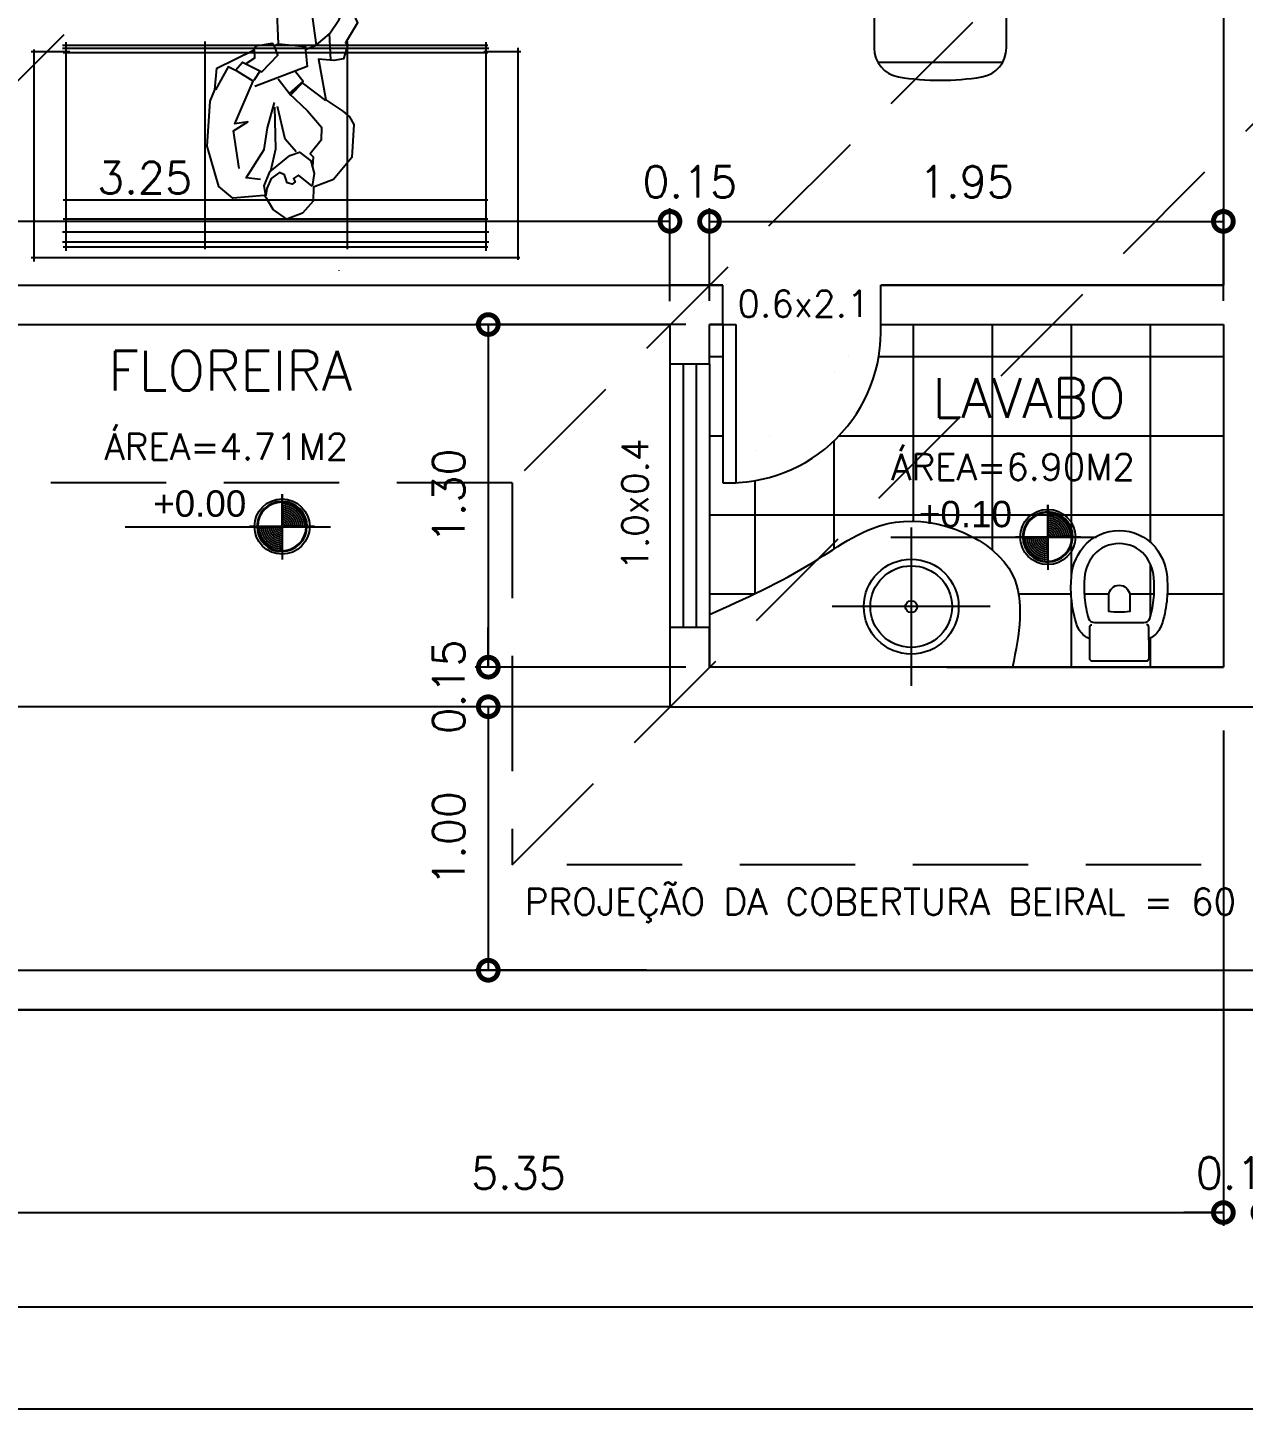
# Model space of a CAD drawing. Extents: x 500 to 638, y 181 to 267.
# Drawn here: x 536.34 to 540.95, y 223.66 to 228.95 of the extents above; entities that cross this region are included whole.
import ezdxf
from ezdxf.enums import TextEntityAlignment as Align

# ---------------------------------------------------------------- set-up
doc = ezdxf.new("R2010")
doc.units = 0
doc.header["$LTSCALE"] = 7
doc.linetypes.add('HIDDEN2', pattern=[0.1875, 0.125, -0.0625])
doc.layers.get('0').update_dxf_attribs({"linetype": 'CONTINUOUS'})
doc.layers.get('DEFPOINTS').update_dxf_attribs({"linetype": 'CONTINUOUS'})
for name, color, linetype in [('ACESSÓRIO', 2, 'CONTINUOUS'), ('ALVENARIA', 7, 'CONTINUOUS'), ('ALVENARIA1', 44, 'CONTINUOUS'), ('COBERTURA', 6, 'CONTINUOUS'), ('COTA', 1, 'CONTINUOUS'), ('HATCH', 30, 'CONTINUOUS'), ('JAPOR', 142, 'CONTINUOUS'), ('TEXTO2', 40, 'CONTINUOUS'), ('TEXTO3', 3, 'CONTINUOUS')]:
    doc.layers.add(name, color=color, linetype=linetype)
doc.styles.add('ARIALN', font='arial.ttf')
doc.styles.add('SIMPLEX', font='SIMPLEX.SHX')
doc.dimstyles.new('DIM50', dxfattribs={"dimtxt": 0.12, "dimasz": 0.15, "dimexe": 0.05, "dimexo": 0.09, "dimgap": 0.09, "dimtad": 1, "dimzin": 0, "dimdsep": 46, "dimtxsty": 'SIMPLEX', "dimblk1": 'DOTSMALL', "dimblk2": 'DOTSMALL', "dimsah": 1, "dimcen": 0.09, "dimadec": 0, "dimazin": 0, "dimtfac": 1, "dimtix": 1, "dimtofl": 0, "dimtmove": 2, "dimatfit": 3, "dimldrblk": 'DOTSMALL', "dimfxl": 1, "dimtolj": 1, "dimtzin": 0, "dimarcsym": 0})

# ---------------------------------------------------------------- blocks, each defined once
blk = doc.blocks.new('Bipman03')
blk.add_lwpolyline([(0.2804, 0.0302), (0.4279, 0.0323), (0.4422, 0.0548), (0.4791, 0.0548), (0.561, 0.0302), (0.5773, 0.0364), (0.5855, 0.0753), (0.561, 0.0979), (0.526, 0.1221), (0.4606, 0.1368), (0.4217, 0.1347), (0.4053, 0.1614), (0.2661, 0.1716), (0.3071, 0.2249), (0.3583, 0.2659), (0.3849, 0.2802), (0.3951, 0.313), (0.3419, 0.3335), (0.2682, 0.2843), (0.26, 0.2925), (0.2088, 0.272), (0.2047, 0.2351), (0.2129, 0.1778), (0.0573, 0.1962), (0.0103, 0.2578), (-0.0124, 0.2823), (-0.0431, 0.2966), (-0.1672, 0.2805), (-0.2458, 0.2065), (-0.2703, 0.1286), (-0.3236, 0.1245), (-0.3666, 0.0815), (-0.385, 0.02), (-0.3461, -0.0292), (-0.3011, -0.0517), (-0.2908, -0.0599), (-0.2929, -0.1788), (-0.2458, -0.23), (-0.0902, -0.2648), (0.0798, -0.2423), (0.1207, -0.2218), (0.2026, -0.2095), (0.262, -0.0661), (0.2784, -0.0558), (0.2845, 0.0057), (0.2743, 0.0118)], close=True)
for points in [[(0.2067, 0.2249), (0.3091, 0.2249)], [(0.1719, 0.0876), (0.133, 0.1143), (0.09, 0.0589), (0.0204, 0.1245), (-0.0451, 0.1737), (-0.0943, 0.1696), (-0.1434, 0.1245), (-0.1557, 0.1347), (-0.1925, 0.1306)], [(0.0552, 0.1962), (0.1269, 0.1122), (0.0839, 0.063), (0.1474, 0.02)], [(0.2641, 0.1696), (0.2518, 0.1306)], [(-0.2663, 0.1245), (-0.2212, 0.0753), (-0.2335, 0.0548), (-0.2458, 0.061), (-0.254, 0.0487), (-0.2478, 0.0302), (-0.2171, 0.022), (-0.2069, 0.0036), (-0.2274, -0.0292), (-0.2642, -0.0476), (-0.2908, -0.0538), (-0.254, -0.0579), (-0.2028, -0.0333), (-0.1454, 0.0466), (-0.1352, 0.0835), (-0.17, 0.1245), (-0.2192, 0.1347), (-0.2663, 0.1245)], [(0.2804, 0.0302), (0.2646, 0.1306), (0.1883, 0.1327), (0.1248, -0.0702)], [(0.4197, 0.1347), (0.4422, 0.0528)], [(-0.1332, 0.0712), (-0.082, 0.0323), (0.0429, 0.0118)], [(-0.2294, -0.0702), (-0.2192, -0.1234), (-0.1168, -0.0497), (-0.0349, -0.0312), (0.0593, 0.0016)], [(-0.1987, -0.0292), (-0.1168, -0.0046), (0.0409, 0.0016)], [(-0.1823, -0.148), (-0.039, -0.1603), (-0.0083, -0.105), (-0.0124, -0.1542), (0.1453, -0.0743), (0.1904, -0.1398), (0.219, -0.1111), (0.1781, -0.0394), (0.2381, 0.0246), (0.2743, 0.0138)], [(0.1822, -0.0456), (0.1474, -0.0722)], [(0.2641, -0.064), (0.2313, -0.064), (0.2129, -0.0989)], [(0.1904, -0.1419), (0.2047, -0.1665), (0.1207, -0.2197)]]:
    blk.add_lwpolyline(points)
blk = doc.blocks.new('A$C7B130806')
at = {"layer": 'ACESSÓRIO'}
for p, q in [((1.7393, 0.8547), (0.1247, 0.8547)), ((0.1323, 0.8655), (0.1323, 0.8163)), ((0.6588, 0.8687), (0.6588, 0.0803)), ((1.1988, 0.8687), (1.1988, 0.0803)), ((1.7253, 0.8228), (1.7253, 0.8655)), ((0.1399, 0.8304), (0, 0.8304)), ((0.0108, 0.8444), (0.0108, 0.0398)), ((0.1215, 0.8413), (1.7393, 0.8413)), ((0.1247, 0.825), (1.7361, 0.825)), ((0.1323, 0.8412), (0.1323, 0.0738)), ((1.8576, 0.8304), (1.7113, 0.8304)), ((1.7253, 0.0738), (1.7253, 0.8379)), ((1.8468, 0.0333), (1.8468, 0.8379)), ((0.1247, 0.2659), (1.7361, 0.2659)), ((0.1247, 0.194), (1.7361, 0.194)), ((0.1215, 0.1451), (1.7393, 0.1451)), ((0.1215, 0.1072), (1.7393, 0.1072)), ((0.1247, 0.0879), (1.7361, 0.0879)), ((0.0032, 0.0474), (1.8576, 0.0474)), ((0.6896, 0), (0.6896, 0.0001))]:
    blk.add_line(p, q, dxfattribs=at)
at = {"layer": 'ACESSÓRIO', "rotation": 86.47595088633102}
blk.add_blockref('Bipman03', (0.9319, 0.5777), dxfattribs=at)
blk = doc.blocks.new('_DOTSMALL')
at = {"color": 0, "linetype": 'ByBlock', "const_width": 0.5}
blk.add_lwpolyline([(-0.0625, 0, 1), (0.0625, 0, 1)], format="xyb", close=True, dxfattribs=at)
blk = doc.blocks.new('*D55')
at = {"layer": 'COTA', "color": 0, "lineweight": -2}
for p, q in [((540.8766, 226.2819), (540.8766, 224.4025)), ((535.5266, 225.2819), (535.5266, 224.4025)), ((535.5266, 224.4525), (540.8766, 224.4525))]:
    blk.add_line(p, q, dxfattribs=at)
at = {"layer": 'DEFPOINTS', "color": 0}
for p in [(540.8766, 226.3719), (535.5266, 225.3719), (540.8766, 224.4525)]:
    blk.add_point(p, dxfattribs=at)
at = {"layer": 'COTA', "color": 0, "lineweight": -2, "xscale": 0.15, "yscale": 0.15, "zscale": 0.15, "rotation": 180}
blk.add_blockref('_DOTSMALL', (535.5266, 224.4525), dxfattribs=at)
at = {"layer": 'COTA', "color": 0, "lineweight": -2, "xscale": 0.15, "yscale": 0.15, "zscale": 0.15}
blk.add_blockref('_DOTSMALL', (540.8766, 224.4525), dxfattribs=at)
at = {"layer": 'COTA', "color": 0, "insert": (538.2016, 224.6025), "char_height": 0.12, "attachment_point": 5, "style": 'SIMPLEX'}
blk.add_mtext('\\A1;5.35', dxfattribs=at)
blk = doc.blocks.new('*D56')
at = {"layer": 'COTA', "color": 0, "lineweight": -2}
for p, q in [((541.0266, 226.4319), (541.0266, 224.4025)), ((540.8766, 226.2819), (540.8766, 224.4025)), ((540.8766, 224.4525), (540.7266, 224.4525)), ((541.0266, 224.4525), (541.1766, 224.4525))]:
    blk.add_line(p, q, dxfattribs=at)
at = {"layer": 'DEFPOINTS', "color": 0}
for p in [(541.0266, 226.5219), (540.8766, 226.3719), (541.0266, 224.4525)]:
    blk.add_point(p, dxfattribs=at)
at = {"layer": 'COTA', "color": 0, "lineweight": -2, "xscale": 0.15, "yscale": 0.15, "zscale": 0.15}
blk.add_blockref('_DOTSMALL', (540.8766, 224.4525), dxfattribs=at)
at = {"layer": 'COTA', "color": 0, "lineweight": -2, "xscale": 0.15, "yscale": 0.15, "zscale": 0.15, "rotation": 180}
blk.add_blockref('_DOTSMALL', (541.0266, 224.4525), dxfattribs=at)
at = {"layer": 'COTA', "color": 0, "insert": (540.9516, 224.6025), "char_height": 0.12, "attachment_point": 5, "style": 'SIMPLEX'}
blk.add_mtext('\\A1;0.15', dxfattribs=at)
blk = doc.blocks.new('A$C41DD45C2')
at = {"layer": 'ACESSÓRIO'}
for p, q in [((0.591, 2.2205), (1.0603, 2.2205)), ((0.5745, 2.1622), (0.5745, 1.9739)), ((1.0767, 1.9739), (1.0767, 2.1622)), ((1.2747, 1.9747), (0.3741, 1.9747)), ((0.3185, 1.9191), (0.3185, 0.3615)), ((1.3303, 0.3615), (1.3303, 1.9191)), ((0.082, 1.7124), (0.082, 1.2371)), ((0.1354, 1.7261), (0.3189, 1.7261)), ((1.5159, 1.7261), (1.3323, 1.7261)), ((1.5692, 1.7124), (1.5692, 1.2371)), ((0.3189, 1.2231), (0.1361, 1.2231)), ((1.3323, 1.2231), (1.5152, 1.2231)), ((0.069, 0.9646), (0.069, 0.4893)), ((0.1224, 0.9783), (0.3059, 0.9783)), ((1.5159, 0.9978), (1.3323, 0.9978)), ((1.5692, 0.9841), (1.5692, 0.5088)), ((1.3323, 0.4948), (1.5152, 0.4948)), ((0.3059, 0.4753), (0.1231, 0.4753)), ((0.3741, 0.3058), (1.2747, 0.3058)), ((0.579, 0.3066), (0.579, 0.1227)), ((1.0812, 0.1227), (1.0812, 0.3066)), ((0.5929, 0.0689), (1.0674, 0.0689))]:
    blk.add_line(p, q, dxfattribs=at)
for centre, radius, start, end in [((0.8256, 1.3147), 0.9702, 90, 99.3723), ((0.8256, 1.3147), 0.9702, 80.6277, 90), ((0.6857, 2.1622), 0.1112, 99.3723, 180), ((0.9655, 2.1622), 0.1112, 0, 80.6277), ((0.3741, 1.9191), 0.0556, 90, 180), ((1.2747, 1.9191), 0.0556, 0, 90), ((0.1354, 1.6149), 0.1112, 90, 170.6936), ((1.5159, 1.6149), 0.1112, 9.3064, 90), ((0.9732, 1.4776), 0.9602, 170.6936, 180.0902), ((0.6781, 1.4776), 0.9602, 359.9098, 9.3064), ((0.9964, 1.4776), 0.9834, 180.0902, 189.4567), ((0.6548, 1.4776), 0.9834, 350.5433, 359.9098), ((0.1361, 1.3343), 0.1112, 189.4567, 270), ((1.5152, 1.3343), 0.1112, 270, 350.5433), ((0.1224, 0.867), 0.1112, 90, 170.6936), ((1.5159, 0.8866), 0.1112, 9.3064, 90), ((0.6781, 0.7493), 0.9602, 359.9098, 9.3064), ((0.9602, 0.7298), 0.9602, 170.6936, 180.0902), ((0.6548, 0.7493), 0.9834, 350.5433, 359.9098), ((0.9834, 0.7298), 0.9834, 180.0902, 189.4567), ((1.5152, 0.606), 0.1112, 270, 350.5433), ((0.1231, 0.5865), 0.1112, 189.4567, 270), ((0.3741, 0.3615), 0.0556, 180, 270), ((1.2747, 0.3615), 0.0556, 270, 0), ((0.6902, 0.1227), 0.1112, 180, 260.6277), ((0.97, 0.1227), 0.1112, 279.3723, 0), ((0.8301, 0.9702), 0.9702, 260.6277, 270), ((0.8301, 0.9702), 0.9702, 270, 279.3723)]:
    blk.add_arc(centre, radius, start, end, dxfattribs=at)
blk = doc.blocks.new('A$C552C76D0')
at = {"layer": 'ACESSÓRIO'}
for points in [[(0.4965, 0.1825), (0.4965, 0.0825, -0.411177), (0.4855, 0.0705), (0.4165, 0.0705, 0.293607), (0.4085, 0.066, -0.168721), (0.3745, 0.029, -0.065493), (0.3493, 0.0187, -0.054217), (0.2587, 0.0012, -0.032691), (0.1933, 0, -0.170487), (0.0627, 0.0464, -0.222764), (0, 0.1825, -0.222764), (0.0627, 0.3186, -0.170487), (0.1933, 0.365, -0.032691), (0.2587, 0.3638, -0.054217), (0.3493, 0.3463, -0.065493), (0.3745, 0.336, -0.168721), (0.4085, 0.299, 0.293607), (0.4165, 0.2945), (0.4855, 0.2945, -0.411177), (0.4965, 0.2825)], [(0.05, 0.1825, 0.222371), (0.0945, 0.085, 0.171293), (0.1945, 0.05, 0.033324), (0.2545, 0.051, 0.054221), (0.3345, 0.0665, 0.314946), (0.3495, 0.089), (0.3495, 0.1825), (0.3495, 0.276, 0.314946), (0.3345, 0.2985, 0.054221), (0.2545, 0.314, 0.033324), (0.1945, 0.315, 0.171293), (0.0945, 0.28, 0.222371)], [(0.2445, 0.2225), (0.3075, 0.2225, -0.075), (0.3075, 0.1425), (0.2445, 0.1425, -0.9125)]]:
    blk.add_lwpolyline(points, format="xyb", close=True, dxfattribs=at)
for points in [[(0.4165, 0.2945), (0.366, 0.2945, 0.448446), (0.358, 0.286)], [(0, 0.182, -0.000669), (0, 0.1825, -0.170487)], [(0.4165, 0.0705), (0.366, 0.0705, -0.448446), (0.358, 0.079)]]:
    blk.add_lwpolyline(points, format="xyb", dxfattribs=at)
blk = doc.blocks.new('*D151')
at = {"layer": 'COTA', "color": 0, "lineweight": -2}
for p, q in [((538.8366, 227.8219), (538.0371, 227.8219)), ((538.0871, 227.8219), (538.0871, 226.5219)), ((538.8366, 226.5219), (538.0371, 226.5219))]:
    blk.add_line(p, q, dxfattribs=at)
at = {"layer": 'DEFPOINTS', "color": 0}
for p in [(538.9266, 227.8219), (538.0871, 226.5219), (538.9266, 226.5219)]:
    blk.add_point(p, dxfattribs=at)
at = {"layer": 'COTA', "color": 0, "lineweight": -2, "xscale": 0.15, "yscale": 0.15, "zscale": 0.15}
for p, rotation in [((538.0871, 227.8219), 90), ((538.0871, 226.5219), 270)]:
    blk.add_blockref('_DOTSMALL', p, dxfattribs=dict(at, rotation=rotation))
at = {"layer": 'COTA', "color": 0, "insert": (537.9371, 227.1719), "char_height": 0.12, "attachment_point": 5, "rotation": 90, "style": 'SIMPLEX'}
blk.add_mtext('\\A1;1.30', dxfattribs=at)
blk = doc.blocks.new('*D152')
at = {"layer": 'COTA', "color": 0, "lineweight": -2}
for p, q in [((538.0871, 226.5219), (538.0871, 226.6719)), ((538.8366, 226.5219), (538.0371, 226.5219)), ((538.6878, 226.3719), (538.0371, 226.3719)), ((538.0871, 226.3719), (538.0871, 226.2219))]:
    blk.add_line(p, q, dxfattribs=at)
at = {"layer": 'DEFPOINTS', "color": 0}
for p in [(538.9266, 226.5219), (538.0871, 226.3719), (538.7778, 226.3719)]:
    blk.add_point(p, dxfattribs=at)
at = {"layer": 'COTA', "color": 0, "lineweight": -2, "xscale": 0.15, "yscale": 0.15, "zscale": 0.15}
for p, rotation in [((538.0871, 226.5219), 270), ((538.0871, 226.3719), 90)]:
    blk.add_blockref('_DOTSMALL', p, dxfattribs=dict(at, rotation=rotation))
at = {"layer": 'COTA', "color": 0, "insert": (537.9371, 226.4469), "char_height": 0.12, "attachment_point": 5, "rotation": 90, "style": 'SIMPLEX'}
blk.add_mtext('\\A1;0.15', dxfattribs=at)
blk = doc.blocks.new('*D153')
at = {"layer": 'COTA', "color": 0, "lineweight": -2}
for p, q in [((538.6878, 226.3719), (538.0371, 226.3719)), ((538.0871, 226.3719), (538.0871, 225.3719)), ((538.6878, 225.3719), (538.0371, 225.3719))]:
    blk.add_line(p, q, dxfattribs=at)
at = {"layer": 'DEFPOINTS', "color": 0}
for p in [(538.7778, 226.3719), (538.0871, 225.3719), (538.7778, 225.3719)]:
    blk.add_point(p, dxfattribs=at)
at = {"layer": 'COTA', "color": 0, "lineweight": -2, "xscale": 0.15, "yscale": 0.15, "zscale": 0.15}
for p, rotation in [((538.0871, 226.3719), 90), ((538.0871, 225.3719), 270)]:
    blk.add_blockref('_DOTSMALL', p, dxfattribs=dict(at, rotation=rotation))
at = {"layer": 'COTA', "color": 0, "insert": (537.9371, 225.8719), "char_height": 0.12, "attachment_point": 5, "rotation": 90, "style": 'SIMPLEX'}
blk.add_mtext('\\A1;1.00', dxfattribs=at)
blk = doc.blocks.new('*D154')
at = {"layer": 'COTA', "color": 0, "lineweight": -2}
for p, q in [((538.9266, 227.9119), (538.9266, 228.2635)), ((540.8766, 227.9119), (540.8766, 228.2635)), ((538.9266, 228.2135), (540.8766, 228.2135))]:
    blk.add_line(p, q, dxfattribs=at)
at = {"layer": 'DEFPOINTS', "color": 0}
for p in [(540.8766, 228.2135), (538.9266, 227.8219), (540.8766, 227.8219)]:
    blk.add_point(p, dxfattribs=at)
at = {"layer": 'COTA', "color": 0, "lineweight": -2, "xscale": 0.15, "yscale": 0.15, "zscale": 0.15, "rotation": 180}
blk.add_blockref('_DOTSMALL', (538.9266, 228.2135), dxfattribs=at)
at = {"layer": 'COTA', "color": 0, "lineweight": -2, "xscale": 0.15, "yscale": 0.15, "zscale": 0.15}
blk.add_blockref('_DOTSMALL', (540.8766, 228.2135), dxfattribs=at)
at = {"layer": 'COTA', "color": 0, "insert": (539.9016, 228.3635), "char_height": 0.12, "attachment_point": 5, "style": 'SIMPLEX'}
blk.add_mtext('\\A1;1.95', dxfattribs=at)
blk = doc.blocks.new('*D155')
at = {"layer": 'COTA', "color": 0, "lineweight": -2}
for p, q in [((538.7766, 227.9105), (538.7766, 228.2635)), ((538.9266, 227.9119), (538.9266, 228.2635)), ((538.7766, 228.2135), (538.6266, 228.2135)), ((538.9266, 228.2135), (539.0766, 228.2135))]:
    blk.add_line(p, q, dxfattribs=at)
at = {"layer": 'DEFPOINTS', "color": 0}
for p in [(538.7766, 228.2135), (538.7766, 227.8205), (538.9266, 227.8219)]:
    blk.add_point(p, dxfattribs=at)
at = {"layer": 'COTA', "color": 0, "lineweight": -2, "xscale": 0.15, "yscale": 0.15, "zscale": 0.15}
blk.add_blockref('_DOTSMALL', (538.7766, 228.2135), dxfattribs=at)
at = {"layer": 'COTA', "color": 0, "lineweight": -2, "xscale": 0.15, "yscale": 0.15, "zscale": 0.15, "rotation": 180}
blk.add_blockref('_DOTSMALL', (538.9266, 228.2135), dxfattribs=at)
at = {"layer": 'COTA', "color": 0, "insert": (538.8516, 228.3635), "char_height": 0.12, "attachment_point": 5, "style": 'SIMPLEX'}
blk.add_mtext('\\A1;0.15', dxfattribs=at)
blk = doc.blocks.new('*D156')
at = {"layer": 'COTA', "color": 0, "lineweight": -2}
for p, q in [((535.5266, 228.0619), (535.5266, 228.2635)), ((538.7766, 227.9105), (538.7766, 228.2635)), ((538.7766, 228.2135), (535.5266, 228.2135))]:
    blk.add_line(p, q, dxfattribs=at)
at = {"layer": 'DEFPOINTS', "color": 0}
for p in [(535.5266, 228.2135), (535.5266, 227.9719), (538.7766, 227.8205)]:
    blk.add_point(p, dxfattribs=at)
at = {"layer": 'COTA', "color": 0, "lineweight": -2, "xscale": 0.15, "yscale": 0.15, "zscale": 0.15, "rotation": 180}
blk.add_blockref('_DOTSMALL', (535.5266, 228.2135), dxfattribs=at)
at = {"layer": 'COTA', "color": 0, "lineweight": -2, "xscale": 0.15, "yscale": 0.15, "zscale": 0.15}
blk.add_blockref('_DOTSMALL', (538.7766, 228.2135), dxfattribs=at)
at = {"layer": 'COTA', "color": 0, "insert": (536.7831, 228.3791), "char_height": 0.12, "attachment_point": 5, "style": 'SIMPLEX'}
blk.add_mtext('\\A1;3.25', dxfattribs=at)
blk = doc.blocks.new('*D157')
at = {"layer": 'COTA', "color": 0, "lineweight": -2}
for p, q in [((559.8564, 225.2819), (559.8564, 224.0442)), ((535.3766, 225.1319), (535.3766, 224.0442)), ((535.3766, 224.0942), (559.8564, 224.0942))]:
    blk.add_line(p, q, dxfattribs=at)
at = {"layer": 'DEFPOINTS', "color": 0}
for p in [(559.8564, 225.3719), (535.3766, 225.2219), (559.8564, 224.0942)]:
    blk.add_point(p, dxfattribs=at)
at = {"layer": 'COTA', "color": 0, "lineweight": -2, "xscale": 0.15, "yscale": 0.15, "zscale": 0.15, "rotation": 180}
blk.add_blockref('_DOTSMALL', (535.3766, 224.0942), dxfattribs=at)
at = {"layer": 'COTA', "color": 0, "lineweight": -2, "xscale": 0.15, "yscale": 0.15, "zscale": 0.15}
blk.add_blockref('_DOTSMALL', (559.8564, 224.0942), dxfattribs=at)
at = {"layer": 'COTA', "color": 0, "insert": (547.6165, 224.2442), "char_height": 0.12, "attachment_point": 5, "style": 'SIMPLEX'}
blk.add_mtext('\\A1;24.48', dxfattribs=at)
blk = doc.blocks.new('*D159')
at = {"layer": 'COTA', "color": 0, "lineweight": -2}
for p, q in [((529.8766, 225.1319), (529.8766, 223.6574)), ((564.8766, 225.1319), (564.8766, 223.6574)), ((529.8766, 223.7074), (564.8766, 223.7074))]:
    blk.add_line(p, q, dxfattribs=at)
at = {"layer": 'DEFPOINTS', "color": 0}
for p in [(529.8766, 225.2219), (564.8766, 225.2219), (564.8766, 223.7074)]:
    blk.add_point(p, dxfattribs=at)
at = {"layer": 'COTA', "color": 0, "lineweight": -2, "xscale": 0.15, "yscale": 0.15, "zscale": 0.15, "rotation": 180}
blk.add_blockref('_DOTSMALL', (529.8766, 223.7074), dxfattribs=at)
at = {"layer": 'COTA', "color": 0, "lineweight": -2, "xscale": 0.15, "yscale": 0.15, "zscale": 0.15}
blk.add_blockref('_DOTSMALL', (564.8766, 223.7074), dxfattribs=at)
at = {"layer": 'COTA', "color": 0, "insert": (547.3766, 223.8574), "char_height": 0.12, "attachment_point": 5, "style": 'SIMPLEX'}
blk.add_mtext('\\A1;35.00', dxfattribs=at)

msp = doc.modelspace()

# ---------------------------------------------------------------- hatches: boundary and pattern name
at = {"layer": 'HATCH'}
h = msp.add_hatch(dxfattribs=at)
h.set_pattern_fill('_USER', color=256, scale=0.3, style=0, double=1, pattern_type=0)
h.set_pattern_definition([(0, (0, 0), (0, 0.3), []), (90, (0, 0), (-0.3, 2e-17), [])])
edge = h.paths.add_edge_path()
edge.add_spline(control_points=[(538.9266, 226.7219), (539.0606, 226.782), (539.2993, 226.8892), (539.6478, 227.1573), (540.1598, 226.9478), (540.1011, 226.6474), (540.0766, 226.5219)], knot_values=[0, 0, 0, 0, 0.441641, 0.787316, 1.274992, 1.624992, 1.624992, 1.624992, 1.624992], degree=3, periodic=0)
edge.add_line((540.0766, 226.5219), (540.8766, 226.5219))
edge.add_line((540.8766, 226.5219), (540.8766, 227.8219))
edge.add_line((540.8766, 227.8219), (539.5766, 227.8219))
edge.add_arc((539.0016, 227.7969), 0.5755, -92.4896, 2.4896, ccw=False)
edge.add_line((538.9766, 227.2219), (538.9766, 227.8219))
edge.add_line((538.9766, 227.8219), (538.9266, 227.8219))
edge.add_line((538.9266, 227.8219), (538.9266, 226.7219))
h.paths.add_polyline_path([(540.3454, 226.9781, -0.222764), (540.4814, 227.0408, -0.222764), (540.6175, 226.9781, -0.170487), (540.6639, 226.8475, -0.032691), (540.6628, 226.7821, -0.054217), (540.6452, 226.6915, -0.065493), (540.6349, 226.6663, -0.168721), (540.5979, 226.6323, 0.261951), (540.5934, 226.6253), (540.5934, 226.5564, -0.439902), (540.5814, 226.5443), (540.4814, 226.5443), (540.3814, 226.5443, -0.439902), (540.3694, 226.5564), (540.3694, 226.6253, 0.261951), (540.3649, 226.6323, -0.168721), (540.3279, 226.6663, -0.065493), (540.3177, 226.6915, -0.054217), (540.3001, 226.7821, -0.032691), (540.2989, 226.8475, -0.170487)], flags=16)
h.paths.add_polyline_path([(540.3839, 226.9463, -0.222371), (540.4814, 226.9908, -0.222371), (540.5789, 226.9463, -0.171293), (540.6139, 226.8463, -0.033324), (540.6129, 226.7863, -0.051783), (540.5985, 226.7098, -0.35821), (540.5749, 226.6913), (540.4814, 226.6913), (540.3879, 226.6913, -0.35821), (540.3644, 226.7098, -0.051783), (540.3499, 226.7863, -0.033324), (540.3489, 226.8463, -0.171293)], flags=0)
h.paths.add_polyline_path([(540.5214, 226.7889), (540.5214, 226.7333, -0.075), (540.4414, 226.7333), (540.4414, 226.7889, -1.09589)], flags=0)
h.paths.add_polyline_path([(540.3694, 226.6752), (540.3694, 226.6748, -0.422271), (540.3772, 226.6828, 0.406202)], flags=0)
h.paths.add_polyline_path([(539.6803, 227.431), (540.5982, 227.431), (540.5982, 227.656), (539.6803, 227.656)], flags=24)
h.paths.add_polyline_path([(539.5856, 227.2021), (540.6832, 227.2021), (540.6832, 227.3807), (539.5856, 227.3807)], flags=24)

# ---------------------------------------------------------------- linework, layer by layer
at = {"layer": 'ACESSÓRIO'}
for p, q in [((539.6921, 227.0516), (539.6921, 226.4516)), ((539.9921, 226.7516), (539.3921, 226.7516)), ((538.9266, 226.6719), (538.9266, 226.5219)), ((540.0766, 226.5219), (538.9266, 226.5219))]:
    msp.add_line(p, q, dxfattribs=at)
for radius in [0.18, 0.155, 0.0225]:
    msp.add_circle((539.6921, 226.7516), radius, dxfattribs=at)
msp.add_spline([(538.9266, 226.7219), (539.321, 226.9206), (539.6318, 227.0719), (540.0766, 226.8719), (540.0766, 226.5219)], degree=3, dxfattribs=at)
at = {"layer": 'ALVENARIA'}
for p, q in [((540.8766, 231.2628), (540.8766, 227.9719)), ((540.8766, 228.0219), (540.8766, 227.9719)), ((535.5266, 227.9719), (538.9766, 227.9719)), ((538.9766, 227.9719), (538.7766, 227.9719)), ((538.9266, 227.9719), (538.9766, 227.9719)), ((538.9266, 227.9719), (538.9766, 227.9719)), ((538.9766, 227.9719), (538.9266, 227.9719)), ((538.9766, 227.8219), (538.9766, 227.9719)), ((540.8766, 227.9719), (539.5766, 227.9719)), ((539.5766, 227.8219), (539.5766, 227.9719)), ((539.5766, 227.9719), (540.8766, 227.9719)), ((535.3766, 227.8219), (538.7766, 227.8219)), ((538.7766, 227.8219), (538.7766, 227.6719)), ((538.9266, 227.8219), (538.9766, 227.8219)), ((538.9266, 227.8219), (538.9766, 227.8219)), ((538.9766, 227.8219), (538.9266, 227.8219)), ((538.9266, 227.8219), (538.9766, 227.8219)), ((538.9766, 227.8219), (538.9266, 227.8219)), ((538.9266, 227.8219), (538.9766, 227.8219)), ((538.9266, 227.8219), (538.9766, 227.8219)), ((538.9266, 227.8219), (538.9766, 227.8219)), ((538.9266, 227.8219), (538.9766, 227.8219)), ((538.9266, 227.6719), (538.9266, 227.8219)), ((539.5766, 227.8219), (540.8766, 227.8219)), ((539.5766, 227.8219), (540.8766, 227.8219)), ((540.8766, 227.8219), (540.8766, 226.5219)), ((540.8766, 227.8219), (540.8766, 226.5219)), ((538.9266, 227.6719), (538.7766, 227.6719)), ((538.9266, 226.6719), (538.7766, 226.6719)), ((538.7766, 226.6719), (538.7766, 226.3719)), ((538.9266, 226.5219), (538.9266, 226.6719)), ((540.8766, 226.5219), (538.9266, 226.5219)), ((540.8766, 226.5219), (539.8266, 226.5219)), ((539.8266, 226.5219), (540.8766, 226.5219)), ((538.7766, 226.3719), (541.0266, 226.3719)), ((540.8766, 226.3719), (544.7843, 226.3719)), ((535.5266, 225.3719), (564.7266, 225.3719)), ((529.8766, 225.2219), (564.8766, 225.2219)), ((559.6564, 225.2219), (535.3766, 225.2219))]:
    msp.add_line(p, q, dxfattribs=at)
at = {"layer": 'ALVENARIA1'}
msp.add_line((538.7766, 226.3719), (535.5266, 226.3719), dxfattribs=at)
at = {"layer": 'COBERTURA', "linetype": 'HIDDEN2', "ltscale": 0.5}
for p, q in [((534.776, 227.2212), (539.7014, 232.1466)), ((541.7801, 230.8248), (538.1775, 227.2212)), ((538.1775, 225.7714), (541.7801, 229.375)), ((538.1775, 227.2212), (534.776, 227.2212)), ((538.1775, 227.2212), (538.1775, 225.7714)), ((545.3856, 225.7714), (538.1775, 225.7714))]:
    msp.add_line(p, q, dxfattribs=at)
at = {"layer": 'JAPOR'}
for p, q in [((538.9766, 227.8219), (539.0266, 227.8219)), ((538.9766, 227.8219), (538.9766, 227.2219)), ((539.0266, 227.8219), (539.0266, 227.2219)), ((538.7766, 227.6719), (538.7766, 226.6719)), ((538.8266, 227.6719), (538.8266, 226.6719)), ((538.8766, 227.6719), (538.8766, 226.6719)), ((538.9266, 227.6719), (538.9266, 226.6719)), ((538.9766, 227.2219), (539.0266, 227.2219))]:
    msp.add_line(p, q, dxfattribs=at)
msp.add_arc((539.0016, 227.7969), 0.5755, 267.5104, 2.4896, dxfattribs=at)
at = {"layer": 'TEXTO2'}
for p, q in [((537.3046, 227.1779), (537.3046, 226.9306)), ((537.3046, 227.0555), (537.3046, 227.1779)), ((540.2104, 227.1381), (540.2104, 226.8908)), ((540.2104, 227.0157), (540.2104, 227.1381)), ((536.7085, 227.0549), (537.4888, 227.0549)), ((537.4282, 227.0555), (537.1815, 227.0555)), ((537.2143, 227.0561), (537.3948, 227.0561)), ((539.6143, 227.0151), (540.3946, 227.0151)), ((540.3341, 227.0157), (540.0874, 227.0157)), ((540.1202, 227.0163), (540.3007, 227.0163))]:
    msp.add_line(p, q, dxfattribs=at)
at = {"layer": 'TEXTO2', "const_width": 0.0068}
for points in [[(537.3901, 227.0556, 0.00165), (537.3901, 227.0561, 0.412282), (537.3045, 227.1423, 0.412282)], [(537.3751, 227.0556, 0.001965), (537.3751, 227.0561, 0.411913), (537.3045, 227.1273, 0.411913)], [(537.3601, 227.0556, 0.002428), (537.3601, 227.0561, 0.411372), (537.3045, 227.1123, 0.411372)], [(537.3976, 227.0555, 0.00165), (537.3976, 227.0561, 0.412282), (537.3046, 227.1498, 1)], [(537.3826, 227.0555, 0.001965), (537.3826, 227.0561, 0.411913), (537.3046, 227.1348, 1)], [(537.3676, 227.0555, 0.002428), (537.3676, 227.0561, 0.411372), (537.3046, 227.1198, 1)], [(540.3035, 227.0157, 0.00165), (540.3035, 227.0163, 0.412282), (540.2104, 227.11, 1)], [(537.2103, 227.0555, 0.414214), (537.3046, 226.9625, 0.412282)], [(537.2178, 227.0556, 0.414214), (537.3045, 226.97, 0.414214)], [(537.2253, 227.0561, 0.416517), (537.3046, 226.9775, 0.411913)], [(537.2328, 227.0561, 0.416517), (537.3045, 226.985, 0.416517)], [(537.2403, 227.0561, 0.417061), (537.3046, 226.9925, 0.411372)], [(537.2478, 227.0561, 0.417061), (537.3045, 227, 0.417061)], [(537.2553, 227.0561, 0.41794), (537.3046, 227.0075, 0.410497)], [(537.2628, 227.0561, 0.41794), (537.3045, 227.015, 0.41794)], [(537.2703, 227.0561, 0.419603), (537.3046, 227.0225, 0.408844)], [(537.2778, 227.0561, 0.419603), (537.3044, 227.03, 0.419603)], [(537.2853, 227.0561, 0.419603), (537.3043, 227.0375, 0.419603)], [(537.2928, 227.0561, 0.419603), (537.3041, 227.045, 0.419603)], [(537.3003, 227.0561, 0.419603), (537.304, 227.0525, 0.419603)], [(537.3076, 227.0561, 0.004592), (537.3076, 227.0561, 0.408844), (537.304, 227.0598, 0.408844)], [(537.3151, 227.0559, 0.004592), (537.3151, 227.0561, 0.408844), (537.3041, 227.0673, 0.408844)], [(537.3226, 227.0558, 0.004592), (537.3226, 227.0561, 0.408844), (537.3043, 227.0748, 0.408844)], [(537.3301, 227.0557, 0.004592), (537.3301, 227.0561, 0.408844), (537.3044, 227.0823, 0.408844)], [(537.3451, 227.0556, 0.003176), (537.3451, 227.0561, 0.410497), (537.3045, 227.0973, 0.410497)], [(537.3526, 227.0555, 0.003176), (537.3526, 227.0561, 0.410497), (537.3046, 227.1048, 1)], [(537.3376, 227.0555, 0.004592), (537.3376, 227.0561, 0.408844), (537.3046, 227.0898, 1)], [(540.251, 227.0158, 0.003176), (540.251, 227.0163, 0.410497), (540.2103, 227.0575, 0.410497)], [(540.296, 227.0158, 0.00165), (540.296, 227.0163, 0.412282), (540.2104, 227.1025, 0.412282)], [(540.2885, 227.0157, 0.001965), (540.2885, 227.0163, 0.411913), (540.2104, 227.095, 1)], [(540.281, 227.0158, 0.001965), (540.281, 227.0163, 0.411913), (540.2104, 227.0875, 0.411913)], [(540.2735, 227.0157, 0.002428), (540.2735, 227.0163, 0.411372), (540.2104, 227.08, 1)], [(540.266, 227.0158, 0.002428), (540.266, 227.0163, 0.411372), (540.2104, 227.0725, 0.411372)], [(540.2585, 227.0157, 0.003176), (540.2585, 227.0163, 0.410497), (540.2104, 227.065, 1)], [(540.1161, 227.0157, 0.414214), (540.2104, 226.9227, 0.412282)], [(540.1236, 227.0158, 0.414214), (540.2104, 226.9302, 0.414214)], [(540.1311, 227.0163, 0.416517), (540.2104, 226.9377, 0.411913)], [(540.1386, 227.0163, 0.416517), (540.2104, 226.9452, 0.416517)], [(540.1461, 227.0163, 0.417061), (540.2104, 226.9527, 0.411372)], [(540.1536, 227.0163, 0.417061), (540.2104, 226.9602, 0.417061)], [(540.1611, 227.0163, 0.41794), (540.2104, 226.9677, 0.410497)], [(540.1686, 227.0163, 0.41794), (540.2103, 226.9752, 0.41794)], [(540.1761, 227.0163, 0.419603), (540.2104, 226.9827, 0.408844)], [(540.1836, 227.0163, 0.419603), (540.2103, 226.9902, 0.419603)], [(540.1911, 227.0163, 0.419603), (540.2102, 226.9977, 0.419603)], [(540.1986, 227.0163, 0.419603), (540.21, 227.0052, 0.419603)], [(540.2061, 227.0163, 0.419603), (540.2099, 227.0127, 0.419603)], [(540.2135, 227.0163, 0.004592), (540.2135, 227.0163, 0.408844), (540.2099, 227.02, 0.408844)], [(540.221, 227.0161, 0.004592), (540.221, 227.0163, 0.408844), (540.21, 227.0275, 0.408844)], [(540.2285, 227.016, 0.004592), (540.2285, 227.0163, 0.408844), (540.2102, 227.035, 0.408844)], [(540.236, 227.0158, 0.004592), (540.236, 227.0163, 0.408844), (540.2103, 227.0425, 0.408844)], [(540.2435, 227.0157, 0.004592), (540.2435, 227.0163, 0.408844), (540.2104, 227.05, 1)]]:
    msp.add_lwpolyline(points, format="xyb", dxfattribs=at)
at = {"layer": 'TEXTO2'}
for centre in [(537.3046, 227.0555), (540.2104, 227.0157)]:
    msp.add_circle(centre, 0.1048, dxfattribs=at)
for centre, radius, start, end in [((537.3041, 227.0559), 0.0949, 270, 180), ((537.3041, 227.0559), 0.0921, 270, 180), ((537.3046, 227.0555), 0.0952, 0, 90), ((537.3046, 227.0555), 0.0944, 0, 90), ((537.3046, 227.0555), 0.0928, 0, 90), ((540.2099, 227.0161), 0.0949, 270, 180), ((540.2104, 227.0157), 0.0952, 0, 90), ((540.2099, 227.0161), 0.0921, 270, 180), ((540.2104, 227.0157), 0.0944, 0, 90), ((540.2104, 227.0157), 0.0928, 0, 90), ((537.3046, 227.0555), 0.0952, 180, 270), ((537.3046, 227.0555), 0.0944, 180, 270), ((537.3046, 227.0555), 0.0928, 180, 270), ((540.2104, 227.0157), 0.0952, 180, 270), ((540.2104, 227.0157), 0.0944, 180, 270), ((540.2104, 227.0157), 0.0928, 180, 270)]:
    msp.add_arc(centre, radius, start, end, dxfattribs=at)

# ---------------------------------------------------------------- block references
at = {"layer": 'ACESSÓRIO'}
msp.add_blockref('A$C41DD45C2', (538.9721, 228.7488), dxfattribs=at)
at = {"layer": 'ACESSÓRIO', "xscale": -1}
msp.add_blockref('A$C7B130806', (538.2103, 228.0276), dxfattribs=at)
at = {"layer": 'ACESSÓRIO', "rotation": 270}
msp.add_blockref('A$C552C76D0', (540.2989, 227.0408), dxfattribs=at)

# ---------------------------------------------------------------- texts
at = {"layer": 'TEXTO2', "style": 'SIMPLEX'}
msp.add_text('0.6x2.1', height=0.1, dxfattribs=at).set_placement((539.2831, 227.8507), align=Align.CENTER)
at = {"layer": 'TEXTO2'}
for s, style, p in [('ÁREA=4.71M2', 'SIMPLEX', (536.63, 227.3089)), ('ÁREA=6.90M2', 'SIMPLEX', (539.6154, 227.2319)), ('+0.00', 'ARIALN', (536.8153, 227.0928)), ('+0.10', 'ARIALN', (539.7212, 227.0529)), ('PROJEÇÃO DA COBERTURA BEIRAL = 60 CM', 'SIMPLEX', (538.2252, 225.5819))]:
    msp.add_text(s, height=0.1, dxfattribs=dict(at, style=style)).set_placement(p)
at = {"layer": 'TEXTO2', "style": 'SIMPLEX'}
msp.add_text('1.0x0.4', height=0.1, rotation=90, dxfattribs=at).set_placement((538.694, 227.1389), align=Align.CENTER)
at = {"layer": 'TEXTO3', "style": 'SIMPLEX'}
for s, p in [('FLOREIRA', (537.1082, 227.572)), ('LAVABO', (540.1392, 227.4685))]:
    msp.add_text(s, height=0.15, dxfattribs=at).set_placement(p, align=Align.CENTER)

# ---------------------------------------------------------------- dimensions: what is measured, and where the dimension line sits
at = {"layer": 'COTA'}
dim = msp.add_linear_dim(base=(535.5266, 228.2135), p1=(538.7766, 227.8205), p2=(535.5266, 227.9719), dimstyle='DIM50', dxfattribs=at)
dim.commit()
dim.dimension.update_dxf_attribs({"geometry": '*D156', "text_midpoint": (536.7831, 228.3791), "dimtype": 160})
for base, p1, p2, picture, middle in [((538.7766, 228.2135), (538.9266, 227.8219), (538.7766, 227.8205), '*D155', (538.8516, 228.3635)), ((540.8766, 228.2135), (538.9266, 227.8219), (540.8766, 227.8219), '*D154', (539.9016, 228.3635)), ((541.0266, 224.4525), (540.8766, 226.3719), (541.0266, 226.5219), '*D56', (540.9516, 224.6025)), ((540.8766, 224.4525), (535.5266, 225.3719), (540.8766, 226.3719), '*D55', (538.2016, 224.6025)), ((559.8564, 224.0942), (535.3766, 225.2219), (559.8564, 225.3719), '*D157', (547.6165, 224.2442)), ((564.8766, 223.7074), (529.8766, 225.2219), (564.8766, 225.2219), '*D159', (547.3766, 223.8574))]:
    dim = msp.add_linear_dim(base=base, p1=p1, p2=p2, dimstyle='DIM50', dxfattribs=at)
    dim.commit()
    dim.dimension.update_dxf_attribs({"geometry": picture, "text_midpoint": middle})
for base, p1, p2, picture, middle in [((538.0871, 226.5219), (538.9266, 227.8219), (538.9266, 226.5219), '*D151', (537.9371, 227.1719)), ((538.0871, 226.3719), (538.9266, 226.5219), (538.7778, 226.3719), '*D152', (537.9371, 226.4469)), ((538.0871, 225.3719), (538.7778, 226.3719), (538.7778, 225.3719), '*D153', (537.9371, 225.8719))]:
    dim = msp.add_linear_dim(base=base, p1=p1, p2=p2, angle=90, dimstyle='DIM50', dxfattribs=at)
    dim.commit()
    dim.dimension.update_dxf_attribs({"geometry": picture, "text_midpoint": middle})

doc.saveas('drawing.dxf')
